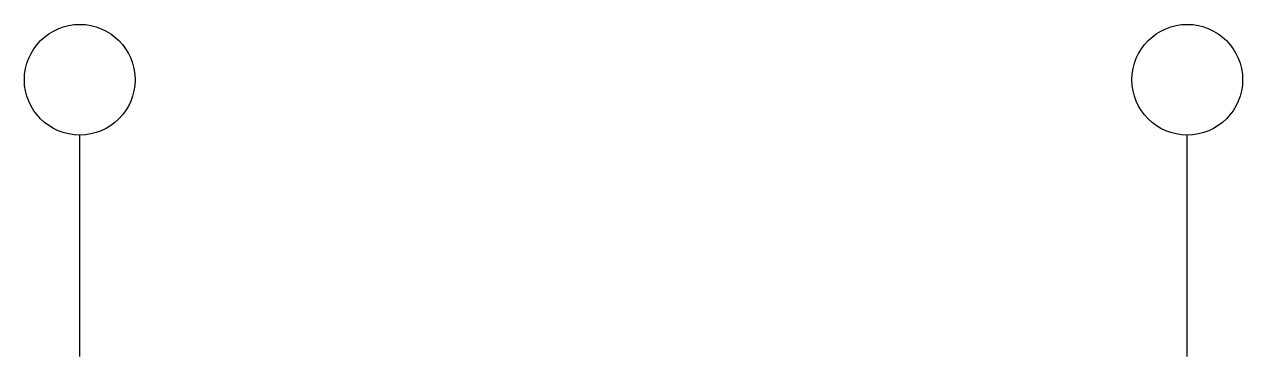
# Model space of a CAD drawing. Header units: metres. Extents: x 9.5 to 20.5, y 10 to 13.
import ezdxf

# ---------------------------------------------------------------- set-up
doc = ezdxf.new("R2010")
doc.units = ezdxf.units.M

# ---------------------------------------------------------------- blocks, each defined once
blk = doc.blocks.new('ARBOL')
blk.add_line((0, 0), (0, 2))
blk.add_circle((0, 2.5), 0.5)

msp = doc.modelspace()

# ---------------------------------------------------------------- block references
for p in [(10, 10), (20, 10)]:
    msp.add_blockref('ARBOL', p)

doc.saveas('drawing.dxf')
